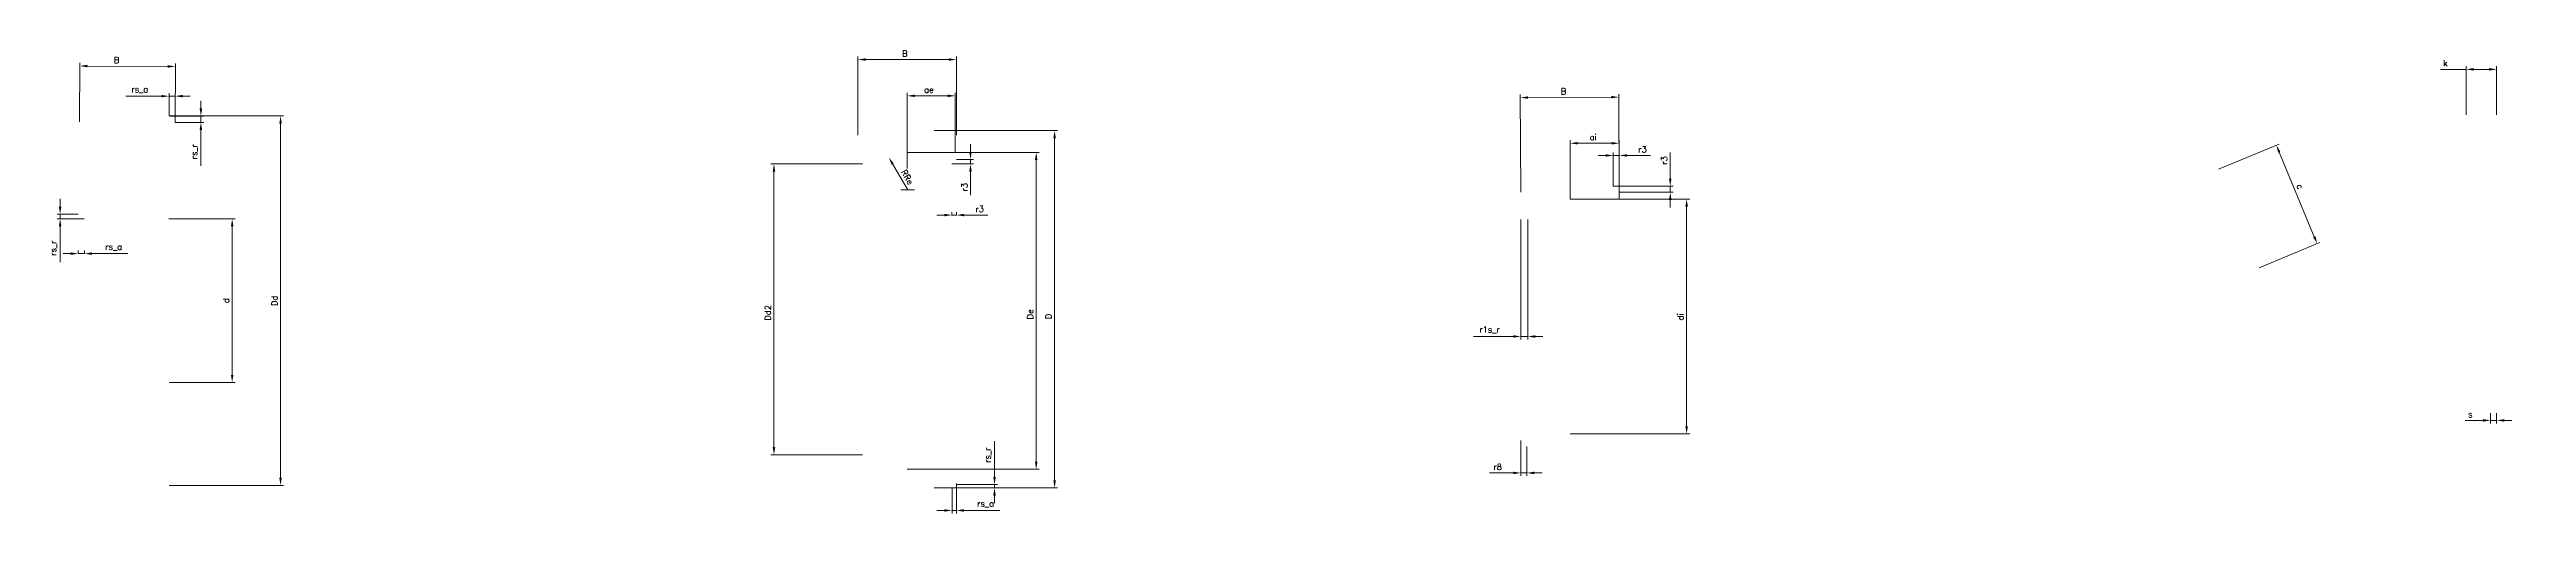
# Model space of a CAD drawing. Header units: millimetres. Extents: x 3893 to 4711, y 883 to 1036.
import ezdxf

# ---------------------------------------------------------------- set-up
doc = ezdxf.new("R2010")
doc.units = ezdxf.units.MM
doc.layers.get('0').update_dxf_attribs({"lineweight": 18})
doc.layers.add('Bstart', color=7, linetype='Continuous', lineweight=18)
doc.layers.get('0').off()
doc.styles.get("Standard").update_dxf_attribs({"font": 'txt.shx', "bigfont": 'gbcbig.shx'})
doc.dimstyles.new('wxh1', dxfattribs={"dimtxt": 2, "dimasz": 2.5, "dimexe": 1, "dimexo": 0, "dimgap": 1, "dimtad": 1, "dimdsep": 46, "dimtxsty": 'Standard', "dimcen": 0, "dimclrd": 7, "dimclre": 7, "dimclrt": 7, "dimadec": 0, "dimazin": 0, "dimtfac": 1, "dimtmove": 0, "dimatfit": 3, "dimfxl": 1, "dimlwd": 20, "dimlwe": 20, "dimarcsym": 0})

# ---------------------------------------------------------------- blocks, each defined once
blk = doc.blocks.new('*X7')
at = {"linetype": 'Continuous'}
blk.add_hatch(color=0, dxfattribs=at).paths.add_polyline_path([(4694.65, 950.01), (4692.63, 947.13), (4691.98, 947.72)], flags=0)
at = {"color": 0, "linetype": 'Continuous'}
blk.add_line((4694.65, 950.01), (4687.14, 941.73), dxfattribs=at)
at = {"color": 0}
blk.add_line((4687.14, 941.73), (4687.14, 941.73), dxfattribs=at)
blk = doc.blocks.new('*X8')
at = {"linetype": 'Continuous'}
blk.add_hatch(color=0, dxfattribs=at).paths.add_polyline_path([(4686.93, 1010.76), (4690.39, 1010.09), (4690.11, 1009.26)], flags=0)
at = {"color": 0, "linetype": 'Continuous'}
blk.add_line((4686.93, 1010.76), (4707.19, 1004.11), dxfattribs=at)
at = {"color": 0}
blk.add_line((4707.19, 1004.11), (4707.19, 1004.11), dxfattribs=at)
blk = doc.blocks.new('*D16')
at = {"layer": 'Bstart', "color": 7, "lineweight": 20, "transparency": 16777216}
for p, q in [((3896.76, 983.97), (3896.76, 986.47)), ((3902.76, 981.47), (3895.76, 981.47)), ((3904.76, 979.89), (3895.76, 979.89)), ((3896.76, 981.47), (3896.76, 979.89)), ((3896.76, 977.39), (3896.76, 965.56))]:
    blk.add_line(p, q, dxfattribs=at)
at = {"layer": 'Bstart', "color": 7, "transparency": 16777216}
for points in [[(3896.35, 983.97), (3897.18, 983.97), (3896.76, 981.47)], [(3896.35, 977.39), (3897.18, 977.39), (3896.76, 979.89)]]:
    blk.add_solid(points, dxfattribs=at)
at = {"layer": 'Bstart', "color": 7, "transparency": 16777216, "insert": (3894.6, 970.22), "char_height": 2, "attachment_point": 5, "rotation": 90}
blk.add_mtext('rs_r', dxfattribs=at)
blk = doc.blocks.new('*D17')
at = {"layer": 'Bstart', "color": 7, "lineweight": 20, "transparency": 16777216}
for p, q in [((3943.27, 1016.35), (3943.27, 1018.85)), ((3933.16, 1013.85), (3944.27, 1013.85)), ((3934.76, 1011.74), (3944.27, 1011.74)), ((3943.27, 1013.85), (3943.27, 1011.74)), ((3943.27, 1009.24), (3943.27, 997.4))]:
    blk.add_line(p, q, dxfattribs=at)
at = {"layer": 'Bstart', "color": 7, "transparency": 16777216}
for points in [[(3942.85, 1016.35), (3943.69, 1016.35), (3943.27, 1013.85)], [(3942.85, 1009.24), (3943.69, 1009.24), (3943.27, 1011.74)]]:
    blk.add_solid(points, dxfattribs=at)
at = {"layer": 'Bstart', "color": 7, "transparency": 16777216, "insert": (3941.1, 1002.07), "char_height": 2, "attachment_point": 5, "rotation": 90}
blk.add_mtext('rs_r', dxfattribs=at)
blk = doc.blocks.new('*D18')
at = {"layer": 'Bstart', "color": 7, "lineweight": 20, "transparency": 16777216}
for p, q in [((3930.26, 1020.42), (3918.43, 1020.42)), ((3932.76, 1013.89), (3932.76, 1021.42)), ((3934.76, 1020.42), (3932.76, 1020.42)), ((3934.76, 1011.92), (3934.76, 1021.42)), ((3937.26, 1020.42), (3939.76, 1020.42))]:
    blk.add_line(p, q, dxfattribs=at)
at = {"layer": 'Bstart', "color": 7, "transparency": 16777216}
for points in [[(3930.26, 1020.84), (3930.26, 1020), (3932.76, 1020.42)], [(3937.26, 1020.84), (3937.26, 1020), (3934.76, 1020.42)]]:
    blk.add_solid(points, dxfattribs=at)
at = {"layer": 'Bstart', "color": 7, "transparency": 16777216, "insert": (3923.09, 1022.59), "char_height": 2, "attachment_point": 5}
blk.add_mtext('rs_a', dxfattribs=at)
blk = doc.blocks.new('*D19')
at = {"layer": 'Bstart', "color": 7, "lineweight": 20, "transparency": 16777216}
for p, q in [((4191.29, 998.03), (4198.43, 998.03)), ((4192.79, 999.53), (4198.43, 999.53)), ((4197.43, 1002.03), (4197.43, 1004.53)), ((4197.43, 999.53), (4197.43, 998.03)), ((4197.43, 995.53), (4197.43, 987.69))]:
    blk.add_line(p, q, dxfattribs=at)
at = {"layer": 'Bstart', "color": 7, "transparency": 16777216}
for points in [[(4197.02, 1002.03), (4197.85, 1002.03), (4197.43, 999.53)], [(4197.02, 995.53), (4197.85, 995.53), (4197.43, 998.03)]]:
    blk.add_solid(points, dxfattribs=at)
at = {"layer": 'Bstart', "color": 7, "transparency": 16777216, "insert": (4195.43, 990.36), "char_height": 2, "attachment_point": 5, "rotation": 90}
blk.add_mtext('r3', dxfattribs=at)
blk = doc.blocks.new('*D20')
at = {"layer": 'Bstart', "color": 7, "lineweight": 20, "transparency": 16777216}
for p, q in [((4191.29, 981.15), (4191.29, 982.15)), ((4192.79, 981.15), (4192.79, 982.15)), ((4188.79, 981.15), (4186.29, 981.15)), ((4191.29, 981.15), (4192.79, 981.15)), ((4195.29, 981.15), (4203.13, 981.15))]:
    blk.add_line(p, q, dxfattribs=at)
at = {"layer": 'Bstart', "color": 7, "transparency": 16777216}
for points in [[(4188.79, 981.57), (4188.79, 980.74), (4191.29, 981.15)], [(4195.29, 981.57), (4195.29, 980.74), (4192.79, 981.15)]]:
    blk.add_solid(points, dxfattribs=at)
at = {"layer": 'Bstart', "color": 7, "transparency": 16777216, "insert": (4200.46, 983.15), "char_height": 2, "attachment_point": 5}
blk.add_mtext('r3', dxfattribs=at)
blk = doc.blocks.new('*D21')
at = {"layer": 'Bstart', "color": 7, "lineweight": 20, "transparency": 16777216}
for p, q in [((4192.76, 892.53), (4192.76, 882.61)), ((4188.84, 883.61), (4186.34, 883.61)), ((4191.34, 891.03), (4191.34, 882.61)), ((4191.34, 883.61), (4192.76, 883.61)), ((4195.26, 883.61), (4207.1, 883.61))]:
    blk.add_line(p, q, dxfattribs=at)
at = {"layer": 'Bstart', "color": 7, "transparency": 16777216}
for points in [[(4188.84, 884.03), (4188.84, 883.2), (4191.34, 883.61)], [(4195.26, 884.03), (4195.26, 883.2), (4192.76, 883.61)]]:
    blk.add_solid(points, dxfattribs=at)
at = {"layer": 'Bstart', "color": 7, "transparency": 16777216, "insert": (4202.43, 885.78), "char_height": 2, "attachment_point": 5}
blk.add_mtext('rs_a', dxfattribs=at)
blk = doc.blocks.new('*D22')
at = {"layer": 'Bstart', "color": 7, "lineweight": 20, "transparency": 16777216}
for p, q in [((4205.37, 894.7), (4205.37, 906.53)), ((4192.74, 892.2), (4206.37, 892.2)), ((4205.37, 891.03), (4205.37, 892.2)), ((4191.34, 891.03), (4206.37, 891.03)), ((4205.37, 888.53), (4205.37, 886.03))]:
    blk.add_line(p, q, dxfattribs=at)
at = {"layer": 'Bstart', "color": 7, "transparency": 16777216}
for points in [[(4204.95, 894.7), (4205.79, 894.7), (4205.37, 892.2)], [(4204.95, 888.53), (4205.79, 888.53), (4205.37, 891.03)]]:
    blk.add_solid(points, dxfattribs=at)
at = {"layer": 'Bstart', "color": 7, "transparency": 16777216, "insert": (4203.2, 901.87), "char_height": 2, "attachment_point": 5, "rotation": 90}
blk.add_mtext('rs_r', dxfattribs=at)
blk = doc.blocks.new('*D23')
at = {"layer": 'Bstart', "color": 7, "lineweight": 20, "transparency": 16777216}
blk.add_line((4176.7, 989.54), (4171.72, 998.02), dxfattribs=at)
at = {"layer": 'Bstart', "color": 7, "transparency": 16777216}
blk.add_solid([(4172.08, 998.23), (4171.36, 997.8), (4170.46, 1000.17)], dxfattribs=at)
at = {"layer": 'Bstart', "color": 7, "transparency": 16777216, "insert": (4176.57, 993.71), "char_height": 2, "attachment_point": 5, "rotation": 300.43324}
blk.add_mtext('RRe', dxfattribs=at)
blk = doc.blocks.new('*D25')
at = {"layer": 'Bstart', "color": 7, "lineweight": 20, "transparency": 16777216}
for p, q in [((4185.46, 1009.03), (4226.21, 1009.03)), ((4225.21, 1006.53), (4225.21, 893.53)), ((4185.46, 891.03), (4226.21, 891.03))]:
    blk.add_line(p, q, dxfattribs=at)
at = {"layer": 'Bstart', "color": 7, "transparency": 16777216}
for points in [[(4224.79, 1006.53), (4225.63, 1006.53), (4225.21, 1009.03)], [(4224.79, 893.53), (4225.63, 893.53), (4225.21, 891.03)]]:
    blk.add_solid(points, dxfattribs=at)
at = {"layer": 'Bstart', "color": 7, "transparency": 16777216, "insert": (4223.21, 947.64), "char_height": 2, "attachment_point": 5, "rotation": 90}
blk.add_mtext('D', dxfattribs=at)
blk = doc.blocks.new('*D26')
at = {"layer": 'Bstart', "color": 7, "lineweight": 20, "transparency": 16777216}
for p, q in [((4176.54, 1001.83), (4220.14, 1001.83)), ((4219.14, 999.33), (4219.14, 899.71)), ((4176.54, 897.21), (4220.14, 897.21))]:
    blk.add_line(p, q, dxfattribs=at)
at = {"layer": 'Bstart', "color": 7, "transparency": 16777216}
for points in [[(4218.72, 999.33), (4219.55, 999.33), (4219.14, 1001.83)], [(4218.72, 899.71), (4219.55, 899.71), (4219.14, 897.21)]]:
    blk.add_solid(points, dxfattribs=at)
at = {"layer": 'Bstart', "color": 7, "transparency": 16777216, "insert": (4217.14, 948.38), "char_height": 2, "attachment_point": 5, "rotation": 90}
blk.add_mtext('De', dxfattribs=at)
blk = doc.blocks.new('*D27')
at = {"layer": 'Bstart', "color": 7, "lineweight": 20, "transparency": 16777216}
for p, q in [((4379.18, 906.68), (4379.18, 895)), ((4381.18, 904.68), (4381.18, 895)), ((4376.68, 896), (4368.85, 896)), ((4381.18, 896), (4379.18, 896)), ((4383.68, 896), (4386.18, 896))]:
    blk.add_line(p, q, dxfattribs=at)
at = {"layer": 'Bstart', "color": 7, "transparency": 16777216}
for points in [[(4376.68, 896.42), (4376.68, 895.58), (4379.18, 896)], [(4383.68, 896.42), (4383.68, 895.58), (4381.18, 896)]]:
    blk.add_solid(points, dxfattribs=at)
at = {"layer": 'Bstart', "color": 7, "transparency": 16777216, "insert": (4371.52, 898), "char_height": 2, "attachment_point": 5}
blk.add_mtext('r8', dxfattribs=at)
blk = doc.blocks.new('*D28')
at = {"layer": 'Bstart', "color": 7, "lineweight": 20, "transparency": 16777216}
for p, q in [((3903.23, 1011.89), (3903.32, 1031.38)), ((3934.76, 1011.74), (3934.85, 1031.23)), ((3905.82, 1030.37), (3932.35, 1030.24))]:
    blk.add_line(p, q, dxfattribs=at)
at = {"layer": 'Bstart', "color": 7, "transparency": 16777216}
for points in [[(3905.82, 1030.79), (3905.82, 1029.95), (3903.32, 1030.38)], [(3932.35, 1030.66), (3932.35, 1029.82), (3934.85, 1030.23)]]:
    blk.add_solid(points, dxfattribs=at)
at = {"layer": 'Bstart', "color": 7, "transparency": 16777216, "insert": (3915.45, 1032.32), "char_height": 2, "attachment_point": 5, "rotation": 359.72352}
blk.add_mtext('B', dxfattribs=at)
blk = doc.blocks.new('*D29')
at = {"layer": 'Bstart', "color": 7, "lineweight": 20, "transparency": 16777216}
for p, q in [((4160.28, 1007.53), (4160.28, 1033.51)), ((4162.78, 1032.51), (4190.29, 1032.51)), ((4192.79, 1007.53), (4192.79, 1033.51))]:
    blk.add_line(p, q, dxfattribs=at)
at = {"layer": 'Bstart', "color": 7, "transparency": 16777216}
for points in [[(4162.78, 1032.92), (4162.78, 1032.09), (4160.28, 1032.51)], [(4190.29, 1032.92), (4190.29, 1032.09), (4192.79, 1032.51)]]:
    blk.add_solid(points, dxfattribs=at)
at = {"layer": 'Bstart', "color": 7, "transparency": 16777216, "insert": (4175.77, 1034.51), "char_height": 2, "attachment_point": 5}
blk.add_mtext('B', dxfattribs=at)
blk = doc.blocks.new('*D30')
at = {"layer": 'Bstart', "color": 7, "lineweight": 20, "transparency": 16777216}
for p, q in [((4176.54, 996.52), (4176.54, 1021.53)), ((4179.04, 1020.53), (4189.9, 1020.53)), ((4192.4, 1001.83), (4192.4, 1021.53))]:
    blk.add_line(p, q, dxfattribs=at)
at = {"layer": 'Bstart', "color": 7, "transparency": 16777216}
for points in [[(4179.04, 1020.95), (4179.04, 1020.11), (4176.54, 1020.53)], [(4189.9, 1020.95), (4189.9, 1020.11), (4192.4, 1020.53)]]:
    blk.add_solid(points, dxfattribs=at)
at = {"layer": 'Bstart', "color": 7, "transparency": 16777216, "insert": (4183.72, 1022.53), "char_height": 2, "attachment_point": 5}
blk.add_mtext('ae', dxfattribs=at)
blk = doc.blocks.new('*D31')
at = {"layer": 'Bstart', "color": 7, "lineweight": 20, "transparency": 16777216}
for p, q in [((4161.78, 998.03), (4131.53, 998.03)), ((4132.53, 995.53), (4132.53, 904.53)), ((4161.78, 902.03), (4131.53, 902.03))]:
    blk.add_line(p, q, dxfattribs=at)
at = {"layer": 'Bstart', "color": 7, "transparency": 16777216}
for points in [[(4132.11, 995.53), (4132.95, 995.53), (4132.53, 998.03)], [(4132.11, 904.53), (4132.95, 904.53), (4132.53, 902.03)]]:
    blk.add_solid(points, dxfattribs=at)
at = {"layer": 'Bstart', "color": 7, "transparency": 16777216, "insert": (4130.53, 948.85), "char_height": 2, "attachment_point": 5, "rotation": 90}
blk.add_mtext('Dd2', dxfattribs=at)
blk = doc.blocks.new('*D32')
at = {"layer": 'Bstart', "color": 7, "lineweight": 20, "transparency": 16777216}
for p, q in [((4379.18, 988.68), (4379.01, 1020.94)), ((4381.51, 1019.95), (4409.03, 1020.1)), ((4411.7, 988.85), (4411.53, 1021.11))]:
    blk.add_line(p, q, dxfattribs=at)
at = {"layer": 'Bstart', "color": 7, "transparency": 16777216}
for points in [[(4381.51, 1020.37), (4381.52, 1019.54), (4379.01, 1019.94)], [(4409.03, 1020.52), (4409.03, 1019.68), (4411.53, 1020.11)]]:
    blk.add_solid(points, dxfattribs=at)
at = {"layer": 'Bstart', "color": 7, "transparency": 16777216, "insert": (4393.28, 1022.02), "char_height": 2, "attachment_point": 5, "rotation": 0.30834}
blk.add_mtext('B', dxfattribs=at)
blk = doc.blocks.new('*D33')
at = {"layer": 'Bstart', "color": 7, "lineweight": 20, "transparency": 16777216}
for p, q in [((4395.44, 986.45), (4395.44, 1005.87)), ((4397.94, 1004.87), (4409.2, 1004.87)), ((4411.7, 986.45), (4411.7, 1005.87))]:
    blk.add_line(p, q, dxfattribs=at)
at = {"layer": 'Bstart', "color": 7, "transparency": 16777216}
for points in [[(4397.94, 1005.29), (4397.94, 1004.46), (4395.44, 1004.87)], [(4409.2, 1005.29), (4409.2, 1004.46), (4411.7, 1004.87)]]:
    blk.add_solid(points, dxfattribs=at)
at = {"layer": 'Bstart', "color": 7, "transparency": 16777216, "insert": (4403.06, 1006.87), "char_height": 2, "attachment_point": 5}
blk.add_mtext('ai', dxfattribs=at)
blk = doc.blocks.new('*D34')
at = {"layer": 'Bstart', "color": 7, "lineweight": 20, "transparency": 16777216}
for p, q in [((4407.2, 1000.85), (4404.7, 1000.85)), ((4409.7, 990.68), (4409.7, 1001.85)), ((4409.7, 1000.85), (4411.7, 1000.85)), ((4411.7, 988.53), (4411.7, 1001.85)), ((4414.2, 1000.85), (4422.03, 1000.85))]:
    blk.add_line(p, q, dxfattribs=at)
at = {"layer": 'Bstart', "color": 7, "transparency": 16777216}
for points in [[(4407.2, 1001.26), (4407.2, 1000.43), (4409.7, 1000.85)], [(4414.2, 1001.26), (4414.2, 1000.43), (4411.7, 1000.85)]]:
    blk.add_solid(points, dxfattribs=at)
at = {"layer": 'Bstart', "color": 7, "transparency": 16777216, "insert": (4419.37, 1002.85), "char_height": 2, "attachment_point": 5}
blk.add_mtext('r3', dxfattribs=at)
blk = doc.blocks.new('*D35')
at = {"layer": 'Bstart', "color": 7, "lineweight": 20, "transparency": 16777216}
for p, q in [((4428.53, 993.18), (4428.53, 1001.84)), ((4409.69, 990.68), (4429.53, 990.68)), ((4428.53, 988.67), (4428.53, 990.68)), ((4411.7, 988.67), (4429.53, 988.67)), ((4428.53, 986.17), (4428.53, 983.67))]:
    blk.add_line(p, q, dxfattribs=at)
at = {"layer": 'Bstart', "color": 7, "transparency": 16777216}
for points in [[(4428.11, 993.18), (4428.95, 993.18), (4428.53, 990.68)], [(4428.11, 986.17), (4428.95, 986.17), (4428.53, 988.67)]]:
    blk.add_solid(points, dxfattribs=at)
at = {"layer": 'Bstart', "color": 7, "transparency": 16777216, "insert": (4426.53, 999.18), "char_height": 2, "attachment_point": 5, "rotation": 90}
blk.add_mtext('r3', dxfattribs=at)
blk = doc.blocks.new('*D36')
at = {"layer": 'Bstart', "color": 7, "lineweight": 20, "transparency": 16777216}
for p, q in [((4379.18, 979.68), (4379.18, 940.06)), ((4381.46, 979.68), (4381.46, 940.06)), ((4376.68, 941.06), (4363.52, 941.06)), ((4381.46, 941.06), (4379.18, 941.06)), ((4383.96, 941.06), (4386.46, 941.06))]:
    blk.add_line(p, q, dxfattribs=at)
at = {"layer": 'Bstart', "color": 7, "transparency": 16777216}
for points in [[(4376.68, 941.48), (4376.68, 940.64), (4379.18, 941.06)], [(4383.96, 941.48), (4383.96, 940.64), (4381.46, 941.06)]]:
    blk.add_solid(points, dxfattribs=at)
at = {"layer": 'Bstart', "color": 7, "transparency": 16777216, "insert": (4368.85, 943.23), "char_height": 2, "attachment_point": 5}
blk.add_mtext('r1s_r', dxfattribs=at)
blk = doc.blocks.new('*D37')
at = {"layer": 'Bstart', "color": 7, "lineweight": 20, "transparency": 16777216}
for p, q in [((4395.44, 986.45), (4434.94, 986.45)), ((4433.94, 983.95), (4433.94, 911.41)), ((4395.44, 908.91), (4434.94, 908.91))]:
    blk.add_line(p, q, dxfattribs=at)
at = {"layer": 'Bstart', "color": 7, "transparency": 16777216}
for points in [[(4433.52, 983.95), (4434.36, 983.95), (4433.94, 986.45)], [(4433.52, 911.41), (4434.36, 911.41), (4433.94, 908.91)]]:
    blk.add_solid(points, dxfattribs=at)
at = {"layer": 'Bstart', "color": 7, "transparency": 16777216, "insert": (4431.94, 947.48), "char_height": 2, "attachment_point": 5, "rotation": 90}
blk.add_mtext('di', dxfattribs=at)
blk = doc.blocks.new('*D38')
at = {"layer": 'Bstart', "color": 7, "lineweight": 20, "transparency": 16777216}
for p, q in [((4609.55, 996.3), (4629.63, 1004.61)), ((4629.66, 1001.92), (4641.22, 974.01)), ((4623.02, 963.77), (4643.1, 972.09))]:
    blk.add_line(p, q, dxfattribs=at)
at = {"layer": 'Bstart', "color": 7, "transparency": 16777216}
for points in [[(4630.05, 1002.08), (4629.28, 1001.76), (4628.71, 1004.23)], [(4641.61, 974.17), (4640.84, 973.86), (4642.18, 971.71)]]:
    blk.add_solid(points, dxfattribs=at)
at = {"layer": 'Bstart', "color": 7, "transparency": 16777216, "insert": (4636.53, 990.57), "char_height": 2, "attachment_point": 5, "rotation": 292.5}
blk.add_mtext('c', dxfattribs=at)
blk = doc.blocks.new('*D39')
at = {"layer": 'Bstart', "color": 7, "lineweight": 20, "transparency": 16777216}
for p, q in [((4696.93, 913.35), (4691.1, 913.35)), ((4699.43, 915.78), (4699.43, 912.35)), ((4701.43, 913.35), (4699.43, 913.35)), ((4701.43, 915.78), (4701.43, 912.35)), ((4703.93, 913.35), (4706.43, 913.35))]:
    blk.add_line(p, q, dxfattribs=at)
at = {"layer": 'Bstart', "color": 7, "transparency": 16777216}
for points in [[(4696.93, 913.77), (4696.93, 912.93), (4699.43, 913.35)], [(4703.93, 913.77), (4703.93, 912.93), (4701.43, 913.35)]]:
    blk.add_solid(points, dxfattribs=at)
at = {"layer": 'Bstart', "color": 7, "transparency": 16777216, "insert": (4692.76, 915.35), "char_height": 2, "attachment_point": 5}
blk.add_mtext('s', dxfattribs=at)
blk = doc.blocks.new('*D40')
at = {"layer": 'Bstart', "color": 7, "lineweight": 20, "transparency": 16777216}
for p, q in [((4691.38, 1029.28), (4682.88, 1029.28)), ((4691.38, 1014.26), (4691.38, 1030.28)), ((4698.93, 1029.28), (4693.88, 1029.28)), ((4701.43, 1014.26), (4701.43, 1030.28))]:
    blk.add_line(p, q, dxfattribs=at)
at = {"layer": 'Bstart', "color": 7, "transparency": 16777216}
for points in [[(4693.88, 1029.7), (4693.88, 1028.86), (4691.38, 1029.28)], [(4698.93, 1029.7), (4698.93, 1028.86), (4701.43, 1029.28)]]:
    blk.add_solid(points, dxfattribs=at)
at = {"layer": 'Bstart', "color": 7, "transparency": 16777216, "insert": (4684.55, 1031.28), "char_height": 2, "attachment_point": 5}
blk.add_mtext('k', dxfattribs=at)
blk = doc.blocks.new('*D44')
at = {"layer": 'Bstart', "color": 7, "lineweight": 20, "transparency": 16777216}
for p, q in [((3932.67, 979.89), (3954.6, 979.89)), ((3953.6, 977.39), (3953.6, 928.39)), ((3932.76, 925.89), (3954.6, 925.89))]:
    blk.add_line(p, q, dxfattribs=at)
at = {"layer": 'Bstart', "color": 7, "transparency": 16777216}
for points in [[(3953.18, 977.39), (3954.02, 977.39), (3953.6, 979.89)], [(3953.18, 928.39), (3954.02, 928.39), (3953.6, 925.89)]]:
    blk.add_solid(points, dxfattribs=at)
at = {"layer": 'Bstart', "color": 7, "transparency": 16777216, "insert": (3951.6, 952.86), "char_height": 2, "attachment_point": 5, "rotation": 90}
blk.add_mtext('d', dxfattribs=at)
blk = doc.blocks.new('*D45')
at = {"layer": 'Bstart', "color": 7, "lineweight": 20, "transparency": 16777216}
for p, q in [((3900.26, 968.42), (3897.76, 968.42)), ((3902.76, 968.42), (3902.76, 969.42)), ((3902.76, 968.42), (3904.8, 968.42)), ((3904.8, 968.42), (3904.8, 969.42)), ((3907.3, 968.42), (3919.14, 968.42))]:
    blk.add_line(p, q, dxfattribs=at)
at = {"layer": 'Bstart', "color": 7, "transparency": 16777216}
for points in [[(3900.26, 968.83), (3900.26, 968), (3902.76, 968.42)], [(3907.3, 968.83), (3907.3, 968), (3904.8, 968.42)]]:
    blk.add_solid(points, dxfattribs=at)
at = {"layer": 'Bstart', "color": 7, "transparency": 16777216, "insert": (3914.47, 970.58), "char_height": 2, "attachment_point": 5}
blk.add_mtext('rs_a', dxfattribs=at)
blk = doc.blocks.new('*D46')
at = {"layer": 'Bstart', "color": 7, "lineweight": 20, "transparency": 16777216}
for p, q in [((3932.76, 1013.89), (3970.58, 1013.89)), ((3969.58, 1011.39), (3969.58, 894.39)), ((3932.76, 891.89), (3970.58, 891.89))]:
    blk.add_line(p, q, dxfattribs=at)
at = {"layer": 'Bstart', "color": 7, "transparency": 16777216}
for points in [[(3969.17, 1011.39), (3970, 1011.39), (3969.58, 1013.89)], [(3969.17, 894.39), (3970, 894.39), (3969.58, 891.89)]]:
    blk.add_solid(points, dxfattribs=at)
at = {"layer": 'Bstart', "color": 7, "transparency": 16777216, "insert": (3967.58, 952.83), "char_height": 2, "attachment_point": 5, "rotation": 90}
blk.add_mtext('Dd', dxfattribs=at)

msp = doc.modelspace()

# ---------------------------------------------------------------- linework, layer by layer
at = {"layer": 'Bstart'}
msp.add_line((4174.457, 989.538), (4178.977, 989.538), dxfattribs=at)

# ---------------------------------------------------------------- block references
at = {"color": 0}
for name in ['*X8', '*X7']:
    msp.add_blockref(name, (4.103, 2.465), dxfattribs=at)

# ---------------------------------------------------------------- dimensions: what is measured, and where the dimension line sits
at = {"layer": 'Bstart'}
for base, p1, p2, angle, text, picture, middle, dimtype in [((3934.848, 1030.229), (3903.229, 1011.889), (3934.758, 1011.737), 359.723518, 'B', '*D28', (3915.443, 1030.323), 161), ((4192.795, 1032.506), (4160.277, 1007.528), (4192.795, 1007.528), 359.999996, 'B', '*D29', (4175.765, 1032.506), 161), ((4411.532, 1020.114), (4379.182, 988.677), (4411.7, 988.852), 0.308341, 'B', '*D32', (4393.287, 1020.016), 161), ((3943.271, 1011.737), (3933.155, 1013.849), (3934.758, 1011.737), 90, 'rs_r', '*D17', (3943.271, 1002.07), 160), ((3969.583, 891.889), (3932.758, 1013.889), (3932.758, 891.889), 90, 'Dd', '*D46', (3969.583, 952.829), 160), ((4225.211, 891.028), (4185.456, 1009.028), (4185.456, 891.028), 90, 'D', '*D25', (4225.211, 947.64), 160), ((4132.529, 902.028), (4161.777, 998.028), (4161.777, 902.028), 90, 'Dd2', '*D31', (4132.529, 948.846), 160), ((4219.135, 897.211), (4176.536, 1001.825), (4176.536, 897.211), 90, 'De', '*D26', (4219.135, 948.376), 160), ((4197.435, 998.028), (4192.795, 999.527), (4191.295, 998.028), 90, 'r3', '*D19', (4197.435, 990.361), 160), ((4428.53, 988.668), (4409.691, 990.677), (4411.7, 988.668), 90, 'r3', '*D35', (4428.53, 999.177), 160), ((4642.18, 971.705), (4609.549, 996.296), (4623.022, 963.769), 292.5, 'c', '*D38', (4634.684, 989.804), 161), ((3896.763, 981.468), (3904.758, 979.889), (3902.758, 981.468), 90, 'rs_r', '*D16', (3896.763, 970.222), 160), ((4433.941, 908.908), (4395.441, 986.446), (4395.441, 908.908), 90, 'di', '*D37', (4433.941, 947.476), 160), ((3953.599, 925.889), (3932.666, 979.889), (3932.758, 925.889), 90, 'd', '*D44', (3953.599, 952.858), 160), ((4205.368, 891.028), (4192.739, 892.201), (4191.337, 891.028), 90, 'rs_r', '*D22', (4205.368, 901.867), 160)]:
    dim = msp.add_linear_dim(base=base, p1=p1, p2=p2, angle=angle, text=text, dimstyle='wxh1', dxfattribs=at)
    dim.commit()
    dim.dimension.update_dxf_attribs({"geometry": picture, "text_midpoint": middle, "dimtype": dimtype})
for base, p1, p2, text, picture, middle in [((4691.385, 1029.279), (4701.428, 1014.256), (4691.385, 1014.256), 'k', '*D40', (4684.552, 1029.279)), ((3932.758, 1020.418), (3934.758, 1011.917), (3932.758, 1013.889), 'rs_a', '*D18', (3923.092, 1020.418)), ((4192.395, 1020.529), (4176.536, 996.518), (4192.395, 1001.825), 'ae', '*D30', (4183.715, 1020.529)), ((4411.7, 1004.872), (4395.441, 986.446), (4411.7, 986.446), 'ai', '*D33', (4403.059, 1004.872)), ((4411.7, 1000.846), (4409.7, 990.677), (4411.7, 988.529), 'r3', '*D34', (4419.367, 1000.846)), ((4192.794, 981.153), (4191.295, 981.153), (4192.794, 981.153), 'r3', '*D20', (4200.461, 981.153)), ((4379.182, 941.061), (4381.461, 979.677), (4379.182, 979.677), 'r1s_r', '*D36', (4368.849, 941.061)), ((3904.803, 968.417), (3902.758, 968.417), (3904.803, 968.417), 'rs_a', '*D45', (3914.47, 968.417)), ((4701.428, 913.35), (4699.428, 915.784), (4701.428, 915.784), 's', '*D39', (4692.762, 913.35)), ((4381.182, 896.001), (4379.182, 906.677), (4381.182, 904.677), 'r8', '*D27', (4371.515, 896.001)), ((4191.337, 883.614), (4192.764, 892.528), (4191.337, 891.028), 'rs_a', '*D21', (4202.431, 883.614))]:
    dim = msp.add_linear_dim(base=base, p1=p1, p2=p2, text=text, dimstyle='wxh1', dxfattribs=at)
    dim.commit()
    dim.dimension.update_dxf_attribs({"geometry": picture, "text_midpoint": middle, "dimtype": 160})
dim = msp.add_radius_dim(center=(4176.536, 989.824), mpoint=(4170.457, 1000.172), text='RRe', dimstyle='wxh1', dxfattribs=at)
dim.commit()
dim.dimension.update_dxf_attribs({"geometry": '*D23', "text_midpoint": (4174.847, 992.699), "dimtype": 164})

doc.saveas('drawing.dxf')
